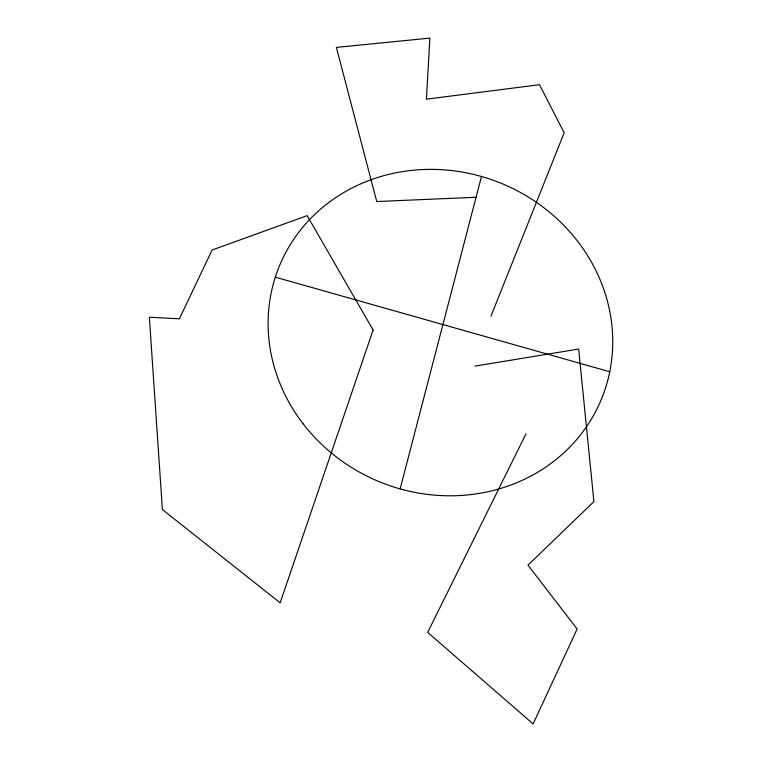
<?xml version="1.0" encoding="UTF-8"?>
<svg xmlns="http://www.w3.org/2000/svg" width="762" height="762" viewBox="0 0 762 762"><rect width="100%" height="100%" fill="white"/><g stroke="black" fill="none" stroke-linecap="round" stroke-linejoin="round"><path stroke-width="1.14" d="M400.126 488.909L481.479 176.489M490.957 316.154L564.175 132.769L539.467 84.706L426.406 99.174L429.892 38.1L336.366 47.396L376.761 201.549L476.374 197.244M525.951 433.93L427.673 632.384L533.114 723.9L577.148 629.002L527.98 565.175L593.912 501.596L578.672 349.053L474.964 366.103M275.311 277.158L609.743 371.761M373.113 330.013L280.168 602.828L162.401 509.559L149.352 317.24L179.375 318.802L212.103 250.012L307.153 215.636L373.113 330.013M303.295 424.024A174.241 161.173 22.9 0 0 599.351 403.965A174.241 161.173 22.9 0 0 418.586 169.774A174.241 161.173 22.9 0 0 303.295 424.024"/></g></svg>
